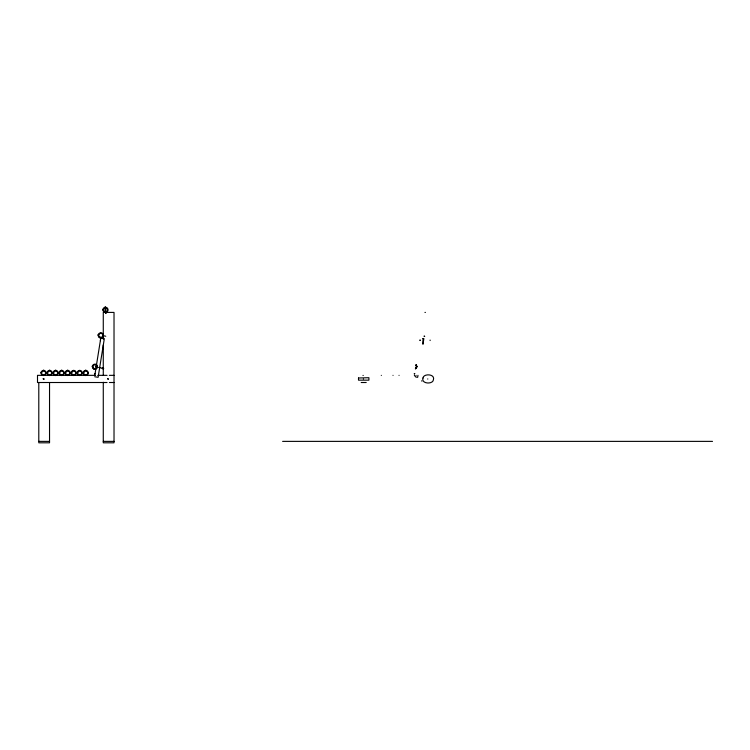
<?xml version="1.0" encoding="UTF-8"?>
<svg xmlns="http://www.w3.org/2000/svg" width="750" height="750" viewBox="0 0 750 750"><rect width="100%" height="100%" fill="white"/><g stroke="black" fill="none" stroke-linecap="round" stroke-linejoin="round"><path stroke-width="1.12" d="M422.981 338.494L422.963 344.25L423.863 338.634L423 338.494M414.703 373.491L414.262 373.828M414.656 373.556L414.337 373.95L414.581 373.519M102.919 310.022L102.956 309.356M103.491 309.984L103.519 309.459M363.347 379.078L363.366 378.891M427.762 379.078L427.781 378.891M416.653 367.838L415.387 368.906L416.934 366.591L416.034 364.884L416.859 366.6L415.912 368.653M416.053 364.978L416.831 366.516L416.212 368.297M41.006 372.966L41.1 372.3M41.587 372.966L41.653 372.45M47.025 372.966L47.119 372.3M47.597 372.966L47.672 372.45M53.044 372.966L53.138 372.3M53.616 372.966L53.691 372.45M59.062 372.966L59.156 372.3M59.634 372.966L59.709 372.45M65.081 372.966L65.175 372.3M65.653 372.966L65.728 372.45M71.1 372.966L71.184 372.3M71.672 372.966L71.747 372.45M77.119 372.966L77.203 372.3M77.691 372.966L77.766 372.45M83.138 372.966L83.222 372.3M83.709 372.966L83.775 372.45M420.113 340.069L420.159 340.238M94.772 375.6L100.781 338.072L104.325 338.634L98.128 377.306L94.716 376.753M417.984 375.347L417.675 377.306L415.772 376.997L414.356 375.347M105.713 313.5L105.891 312.6L105.703 313.378M98.147 335.175L98.316 334.444M98.278 335.203L98.447 334.472M98.447 335.241L98.616 334.509M92.269 366.516L92.438 365.784M92.438 366.553L92.606 365.822M92.569 366.581L92.737 365.85M99.872 367.575L103.566 368.634L102.478 368.147L103.566 368.634L102.375 368.625M43.416 378.788L43.716 379.172L43.528 378.722M94.697 374.034L95.138 373.416M415.463 368.428L416.438 367.134L415.959 365.372M362.991 375.413L363.234 375.413M381.356 375.347L381.291 375.413M104.916 307.247L105.666 307.191M104.925 307.416L105.675 307.369M104.934 307.547L105.684 307.5M424.941 312.413L425.419 312.413M43.191 370.322L43.941 370.322M49.209 370.322L49.959 370.322M55.228 370.322L55.978 370.322M61.247 370.322L61.997 370.322M67.266 370.322L68.016 370.322M85.322 370.322L86.072 370.322M43.191 370.5L43.941 370.5M49.209 370.5L49.959 370.5M55.228 370.5L55.978 370.5M61.247 370.5L61.997 370.5M67.266 370.5L68.016 370.5M73.284 370.5L74.034 370.5M79.303 370.5L80.053 370.5M85.322 370.463L86.072 370.5M43.191 370.631L43.941 370.631M49.209 370.631L49.959 370.631M55.228 370.631L55.978 370.631M61.247 370.631L61.997 370.631M67.266 370.631L68.016 370.631M73.284 370.631L74.034 370.631M79.303 370.631L80.053 370.631M85.322 370.631L86.072 370.631M95.466 375.347L37.5 375.347L37.5 382.509L107.062 382.509M97.791 375.347L107.062 375.347M109.388 375.347L114.019 375.347M109.388 382.509L114.019 382.509M361.2 382.509L366.216 382.509M38.794 441.375L49.538 441.375M103.275 441.375L114.019 441.375M282.619 441.375L712.5 441.375M416.147 375.356L416.053 375.413M102.384 368.588L103.566 368.634L102.469 368.175M100.725 333.356L101.25 333.403M94.847 364.697L95.372 364.744M103.744 335.784L105.759 336.234M99.028 367.453L99.75 367.791L99.319 367.453M99.891 337.144L100.378 337.322M99.619 337.65L100.256 337.875M94.003 368.475L94.5 368.653M93.741 368.991L94.378 369.216M99.037 367.387L99.75 367.791M421.903 381.112L421.547 380.85M416.147 364.959L416.85 366.6M107.391 309.197L107.494 309.713M87.656 372.45L87.722 372.966A2.006 2.006 0 0 1 84.713 374.7A2.006 2.006 0 0 1 84.713 371.231A2.006 2.006 0 0 1 87.722 372.966M81.638 372.45L81.703 372.966A2.006 2.006 0 0 1 78.694 374.7A2.006 2.006 0 0 1 78.694 371.231A2.006 2.006 0 0 1 81.703 372.966M75.619 372.45L75.684 372.966A2.006 2.006 0 0 1 72.675 374.7A2.006 2.006 0 0 1 72.675 371.231A2.006 2.006 0 0 1 75.684 372.966M69.6 372.45L69.666 372.966A2.006 2.006 0 0 1 66.656 374.7A2.006 2.006 0 0 1 66.656 371.231A2.006 2.006 0 0 1 69.666 372.966M63.581 372.45L63.647 372.966A2.006 2.006 0 0 1 60.638 374.7A2.006 2.006 0 0 1 60.638 371.231A2.006 2.006 0 0 1 63.647 372.966M57.562 372.45L57.628 372.966A2.006 2.006 0 0 1 54.619 374.7A2.006 2.006 0 0 1 54.619 371.231A2.006 2.006 0 0 1 57.628 372.966M51.544 372.45L51.609 372.966A2.006 2.006 0 0 1 48.6 374.7A2.006 2.006 0 0 1 48.6 371.231A2.006 2.006 0 0 1 51.609 372.966M45.525 372.45L45.591 372.966A2.006 2.006 0 0 1 42.591 374.7A2.006 2.006 0 0 1 42.591 371.231A2.006 2.006 0 0 1 45.591 372.966M105.544 307.331L105.928 313.059M105.056 307.369L105.431 312.919M430.116 340.069L430.116 340.538M419.972 340.069L419.972 340.538M103.275 334.537L103.275 312.413L114.019 312.413L114.019 442.809L103.275 442.809L103.275 382.266M103.275 336.863L103.275 339.197M103.275 345.019L103.275 375.281M100.434 339.928L100.434 340.678M49.538 382.678L49.538 442.809L38.794 442.809L38.794 382.678M358.5 378L358.519 380.156L368.897 380.156L368.897 377.7L358.5 378M422.981 378C420.928 384.066 432.9 384.525 433.397 379.856C435.45 373.781 423.478 373.331 422.981 378M424.172 336.159L424.641 336.394L424.172 336.159M423.919 340.238L423.919 340.238M43.209 378.853L43.969 379.059L43.209 378.853M107.634 378.853L108.384 379.059L107.634 378.853M392.991 375.366L393.047 375.347M399.009 375.366L399.066 375.347M103.566 368.634L102.45 368.259L103.566 368.634M96.469 367.059L95.944 366.703L96.469 367.059M103.791 311.794A2.578 2.578 0 0 0 108.019 310.35A2.578 2.578 0 0 0 104.653 307.406A2.578 2.578 0 0 0 103.791 311.794M104.166 311.363A2.006 2.006 0 0 0 107.456 310.238A2.006 2.006 0 0 0 104.841 307.95A2.006 2.006 0 0 0 104.166 311.363M99.066 337.266A2.578 2.578 0 0 0 103.331 335.916A2.578 2.578 0 0 0 100.041 332.897A2.578 2.578 0 0 0 99.066 337.266M99.459 336.844A2.006 2.006 0 0 0 102.769 335.794A2.006 2.006 0 0 0 100.209 333.45A2.006 2.006 0 0 0 99.459 336.844M42.3 375.197A2.578 2.578 0 0 0 46.172 372.966A2.578 2.578 0 0 0 42.3 370.734A2.578 2.578 0 0 0 42.3 375.197M48.319 375.197A2.578 2.578 0 0 0 52.191 372.966A2.578 2.578 0 0 0 48.319 370.734A2.578 2.578 0 0 0 48.319 375.197M54.337 375.197A2.578 2.578 0 0 0 58.209 372.966A2.578 2.578 0 0 0 54.337 370.734A2.578 2.578 0 0 0 54.337 375.197M60.356 375.197A2.578 2.578 0 0 0 64.219 372.966A2.578 2.578 0 0 0 60.356 370.734A2.578 2.578 0 0 0 60.356 375.197M66.375 375.197A2.578 2.578 0 0 0 70.237 372.966A2.578 2.578 0 0 0 66.375 370.734A2.578 2.578 0 0 0 66.375 375.197M72.394 375.197A2.578 2.578 0 0 0 76.256 372.966A2.578 2.578 0 0 0 72.394 370.734A2.578 2.578 0 0 0 72.394 375.197M78.412 375.197A2.578 2.578 0 0 0 82.275 372.966A2.578 2.578 0 0 0 78.412 370.734A2.578 2.578 0 0 0 78.412 375.197M84.431 375.197A2.578 2.578 0 0 0 88.294 372.966A2.578 2.578 0 0 0 84.431 370.734A2.578 2.578 0 0 0 84.431 375.197M93.188 368.597A2.578 2.578 0 0 0 97.453 367.256A2.578 2.578 0 0 0 94.153 364.237A2.578 2.578 0 0 0 93.188 368.597M93.581 368.175A2.006 2.006 0 0 0 96.891 367.134A2.006 2.006 0 0 0 94.331 364.791A2.006 2.006 0 0 0 93.581 368.175"/></g></svg>
